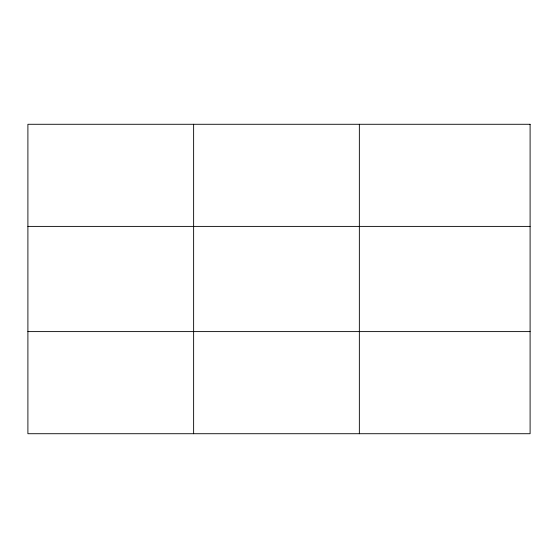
<?xml version="1.0" encoding="UTF-8"?>
<svg xmlns="http://www.w3.org/2000/svg" width="558" height="558" viewBox="0 0 558 558"><rect width="100%" height="100%" fill="white"/><g stroke="black" fill="none" stroke-linecap="round" stroke-linejoin="round"><path stroke-width="0.84" d="M193.626 433.719L193.626 124.281M359.352 433.719L359.352 124.281M27.9 226.395L530.1 226.395M27.9 331.605L530.1 331.605M530.1 124.281L530.1 433.719L27.9 433.719L27.9 124.281L530.1 124.281"/></g></svg>
